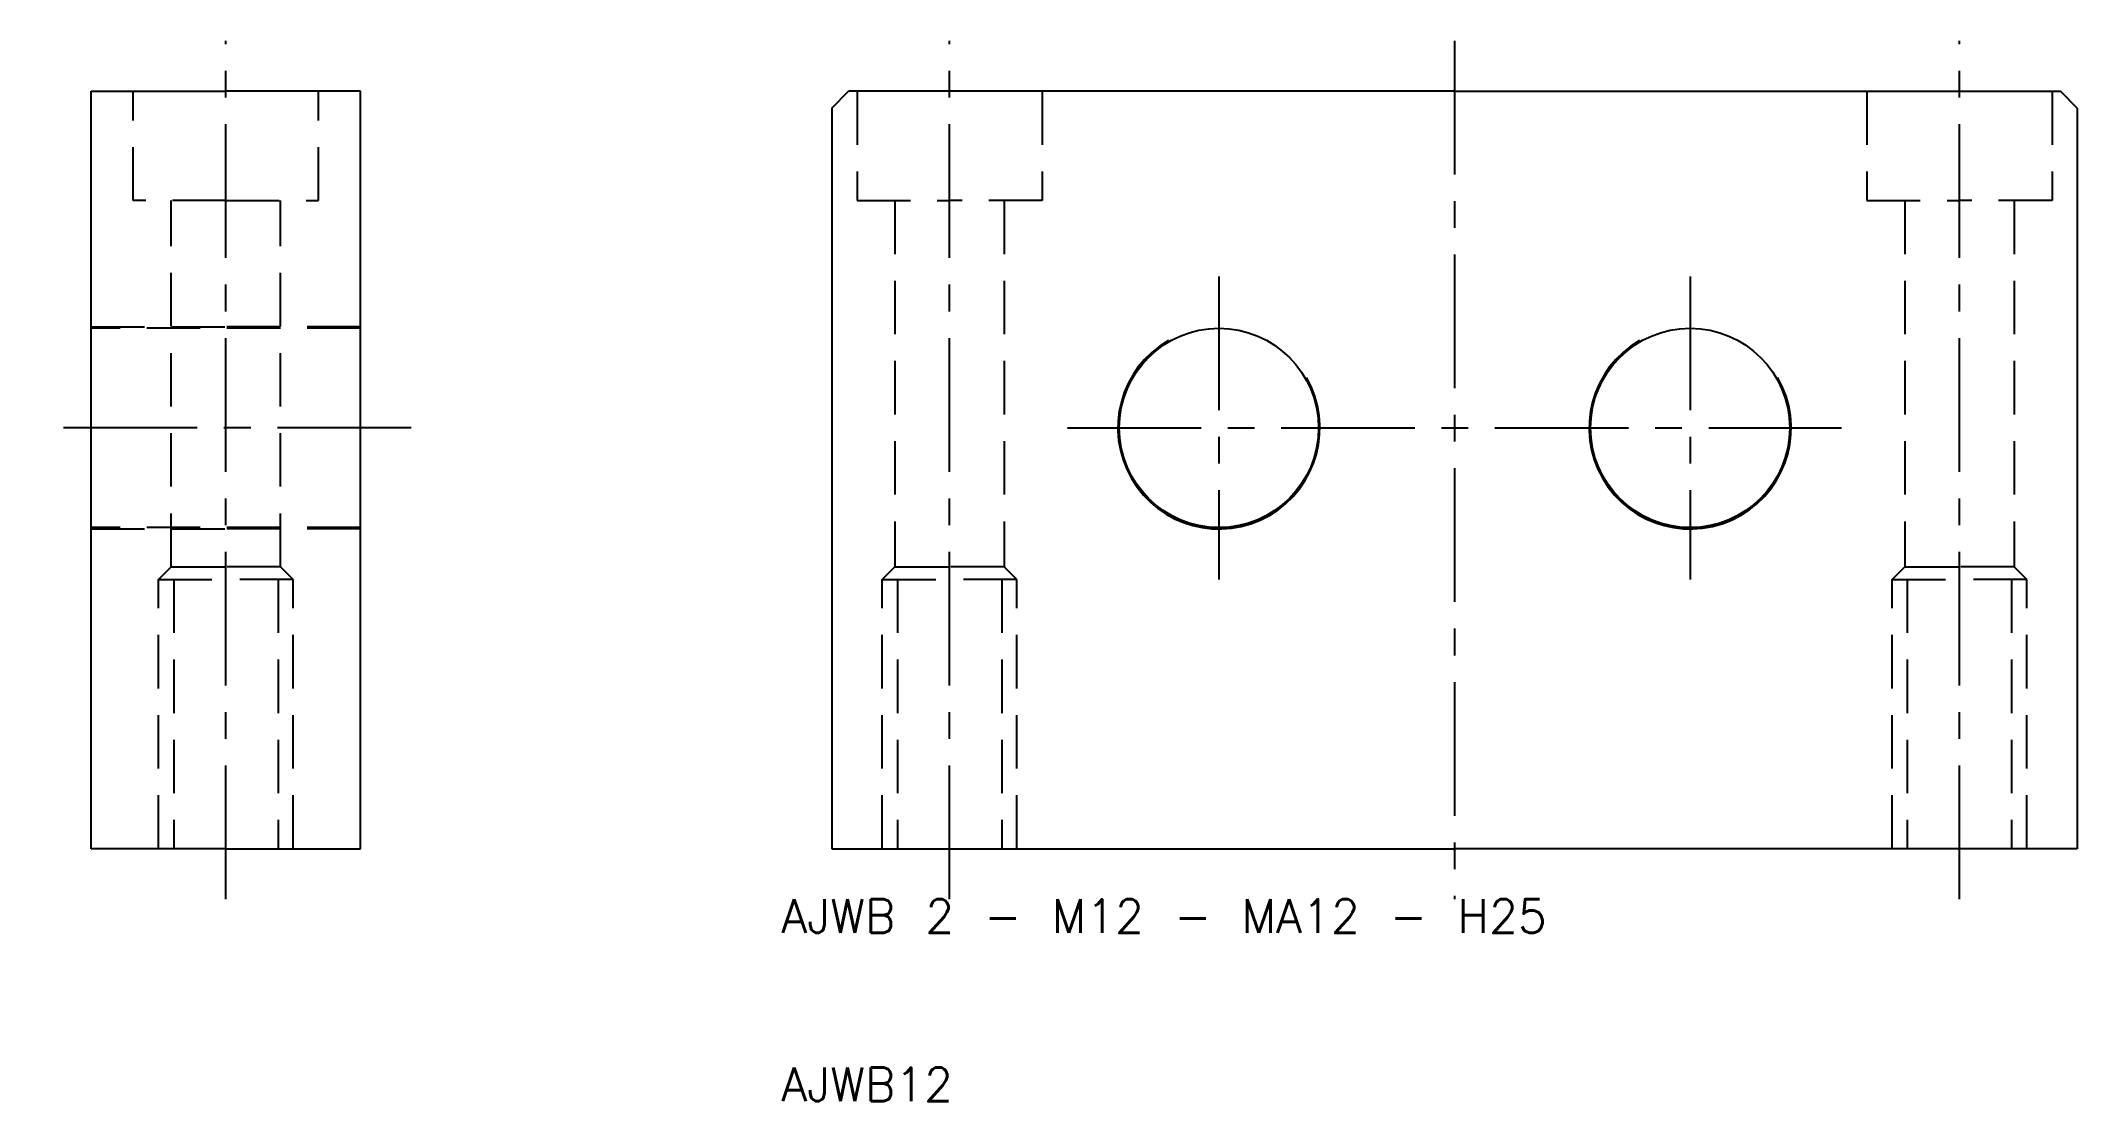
# Model space of a CAD drawing. Extents: x -34 to 87, y 10 to 73.
import ezdxf

# ---------------------------------------------------------------- set-up
doc = ezdxf.new("R2010")
doc.units = 0
doc.header["$LTSCALE"] = 0.25
doc.linetypes.add('CENTER', pattern=[50.8, 31.75, -6.35, 6.35, -6.35])
doc.linetypes.add('DASHED', pattern=[19.05, 12.7, -6.35])
doc.layers.get('0').update_dxf_attribs({"linetype": 'CONTINUOUS'})
doc.layers.add('CENTER', color=1, linetype='CENTER')
doc.styles.get("Standard").update_dxf_attribs({"font": 'txt.shx', "bigfont": 'extfont.shx'})

msp = doc.modelspace()

# ---------------------------------------------------------------- linework, layer by layer
for p, q in [((-31, 25), (-31, 70)), ((-31, 70), (-23, 70)), ((-15, 70), (-23, 70)), ((-15, 25), (-15, 70)), ((13, 69), (14, 70)), ((13, 69), (13, 25)), ((50, 70), (14, 70)), ((50, 70), (86, 70)), ((87, 69), (86, 70)), ((87, 69), (87, 25)), ((-23, 25), (-31, 25)), ((-23, 25), (-15, 25)), ((13, 25), (50, 25)), ((87, 25), (50, 25))]:
    msp.add_line(p, q)
at = {"color": 3, "linetype": 'DASHED'}
for p, q in [((-28.5, 63.5), (-28.5, 70)), ((-17.5, 63.5), (-17.5, 70)), ((14.5, 70), (14.5, 63.5)), ((25.5, 70), (25.5, 63.5)), ((74.5, 70), (74.5, 63.5)), ((85.5, 70), (85.5, 63.5)), ((-23, 63.5), (-28.5, 63.5)), ((-26.25, 41.75), (-26.25, 63.5)), ((-23, 63.5), (-17.5, 63.5)), ((-19.75, 41.75), (-19.75, 63.5)), ((14.5, 63.5), (20, 63.5)), ((16.75, 63.5), (16.75, 41.75)), ((25.5, 63.5), (20, 63.5)), ((23.25, 63.5), (23.25, 41.75)), ((74.5, 63.5), (80, 63.5)), ((76.75, 63.5), (76.75, 41.75)), ((85.5, 63.5), (80, 63.5)), ((83.25, 63.5), (83.25, 41.75)), ((-31, 56), (-23, 56)), ((-15, 55.92), (-31, 55.92)), ((-15, 56), (-23, 56)), ((-15, 44.08), (-31, 44.08)), ((-31, 44), (-23, 44)), ((-15, 44), (-23, 44)), ((-27, 41), (-26.25, 41.75)), ((-26.25, 41.75), (-23, 41.75)), ((-19.75, 41.75), (-23, 41.75)), ((-19, 41), (-19.75, 41.75)), ((16, 41), (16.75, 41.75)), ((16.75, 41.75), (20, 41.75)), ((23.25, 41.75), (20, 41.75)), ((24, 41), (23.25, 41.75)), ((76, 41), (76.75, 41.75)), ((76.75, 41.75), (80, 41.75)), ((83.25, 41.75), (80, 41.75)), ((84, 41), (83.25, 41.75)), ((-27, 25), (-27, 41)), ((-27, 41), (-23, 41)), ((-26.1, 41), (-26.1, 25)), ((-19, 41), (-23, 41)), ((-19.9, 41), (-19.9, 25)), ((-19, 25), (-19, 41)), ((16, 25), (16, 41)), ((16, 41), (20, 41)), ((16.9, 41), (16.9, 25)), ((24, 41), (20, 41)), ((23.1, 41), (23.1, 25)), ((24, 25), (24, 41)), ((76, 25), (76, 41)), ((76, 41), (80, 41)), ((76.9, 41), (76.9, 25)), ((84, 41), (80, 41)), ((83.1, 41), (83.1, 25)), ((84, 25), (84, 41))]:
    msp.add_line(p, q, dxfattribs=at)
for centre in [(36, 50), (64, 50)]:
    msp.add_circle(centre, 5.92)
at = {"color": 3}
for centre in [(36, 50), (64, 50)]:
    msp.add_arc(centre, 6, 120, 30, dxfattribs=at)
at = {"layer": 'CENTER', "color": 1, "linetype": 'CENTER'}
for p, q in [((-23, 22), (-23, 73)), ((20, 22), (20, 73)), ((50, 73), (50, 22)), ((80, 22), (80, 73)), ((36, 59), (36, 41)), ((64, 59), (64, 41)), ((-12, 50), (-34, 50)), ((27, 50), (73, 50))]:
    msp.add_line(p, q, dxfattribs=at)

# ---------------------------------------------------------------- texts
for s, p in [('AJWB 2 - M12 - MA12 - H25', (10, 20)), ('AJWB12', (10, 10))]:
    msp.add_text(s, height=2).set_placement(p)

doc.saveas('drawing.dxf')
